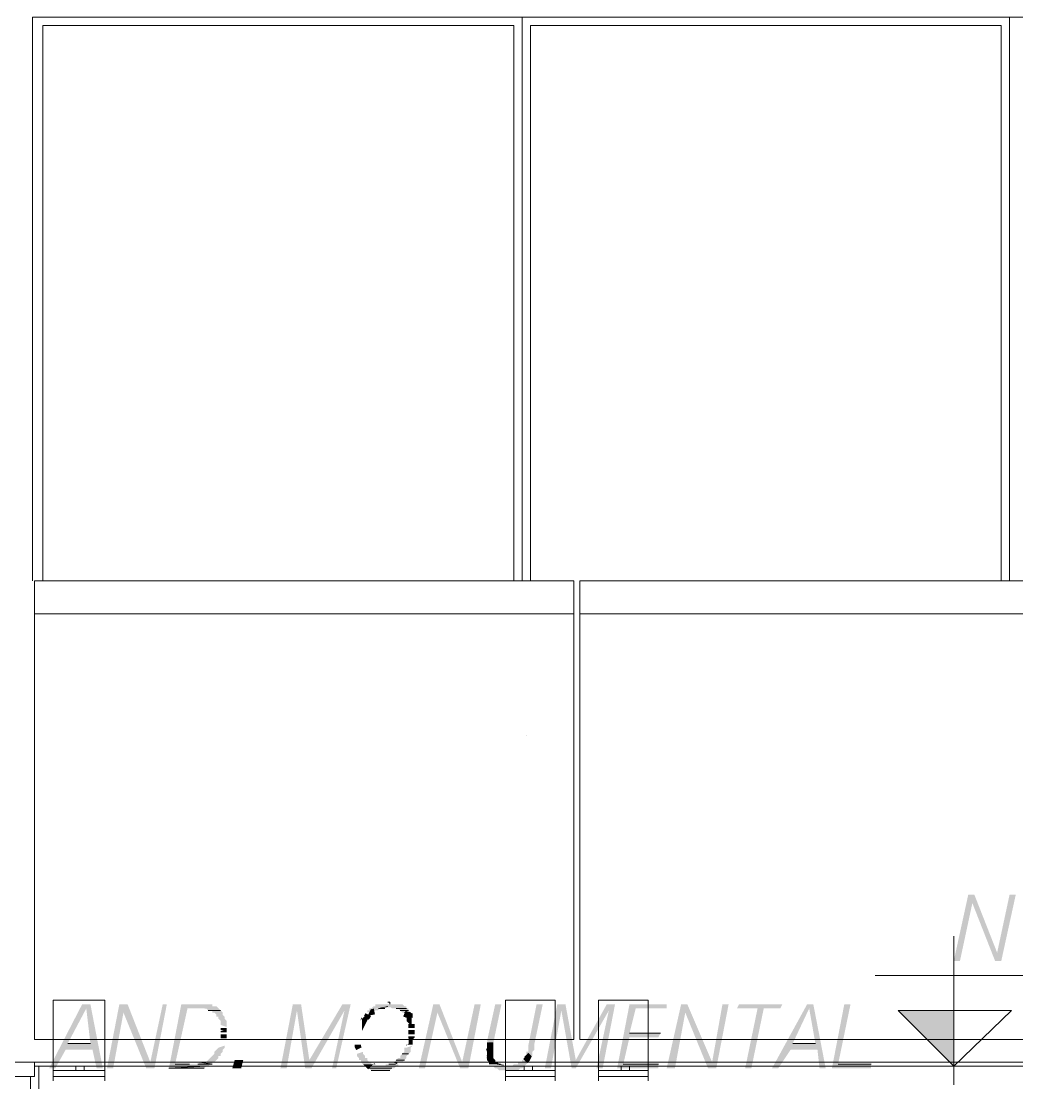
# Model space of a CAD drawing. Header units: millimetres. Extents: x 182 to 575, y -105 to 95.
# Drawn here: x 299.306 to 301.602, y 69.701 to 72.149 of the extents above; entities that cross this region are included whole.
import ezdxf

# ---------------------------------------------------------------- set-up
doc = ezdxf.new("R2010")
doc.units = ezdxf.units.MM
doc.header["$MEASUREMENT"] = 0
doc.layers.add('PDF_Geometry', color=7, linetype='Continuous')
doc.layers.add('PDF_Solid Fills', color=7, linetype='Continuous')

msp = doc.modelspace()

# ---------------------------------------------------------------- hatches: boundary and pattern name
at = {"layer": 'PDF_Solid Fills', "transparency": 33554559}
for points in [[(301.5849637726905, 70.13481574565384), (301.5563935081401, 70.00148138057446), (301.5040130584047, 70.13481574565384), (301.489726312373, 70.13481574565384), (301.4563927144894, 69.98243452872262), (301.4706794869762, 69.98243452872262), (301.4992497515265, 70.11576889380197), (301.5516301748069, 69.98243452872262), (301.5659169208386, 69.98243452872262), (301.5992505187222, 70.13481574565384)], [(299.6325847515265, 69.88243376152684), (299.6040112594629, 69.74910262396071), (299.5516308097275, 69.88243376152684), (299.5325839843306, 69.88243376152684), (299.5040137197803, 69.73481587792898), (299.5182972382988, 69.73481587792898), (299.5421073970291, 69.863386909675), (299.5944878467645, 69.73481587792898), (299.6135346721613, 69.73481587792898), (299.6421081642249, 69.88243376152684)], [(299.7659158890926, 69.86815024300833), (299.7611557832724, 69.8729103223734), (299.7563924763941, 69.87767365570673), (299.7468690372407, 69.87767365570673), (299.7468690372407, 69.88243376152684), (299.6754417621084, 69.88243376152684), (299.6468682700449, 69.73481587792898), (299.7278222118439, 69.73481587792898), (299.7323177722462, 69.7393114383313), (299.7373456245423, 69.73957595729405), (299.7416079242133, 69.74383825696518), (299.7468690372407, 69.74433929062738), (299.7468690372407, 69.74910262396071), (299.751632370574, 69.74910262396071), (299.7563924763941, 69.75386270332578), (299.7611557832724, 69.75862603665911), (299.7611557832724, 69.76338614247922), (299.7659158890926, 69.76338614247922), (299.7659158890926, 69.76814947581258), (299.7706792224259, 69.77290955517762), (299.7706792224259, 69.77767288851098), (299.7754393017909, 69.7824362218443), (299.7754393017909, 69.78719630120938), (299.7611557832724, 69.7824362218443), (299.7563924763941, 69.77767288851098), (299.751632370574, 69.77290955517762), (299.751632370574, 69.76814947581258), (299.7468690372407, 69.76338614247922), (299.7421089578755, 69.75862603665911), (299.7373456245423, 69.75386270332578), (299.7325822912089, 69.74910262396071), (299.7182987726904, 69.74910262396071), (299.7135354658121, 69.74433929062738), (299.6611550160767, 69.74433929062738), (299.689725280627, 69.8729103223734), (299.7278222118439, 69.8729103223734), (299.7332625675591, 69.87223051073931), (299.7373456245423, 69.86815024300833), (299.7468690372407, 69.86815024300833), (299.7468690372407, 69.863386909675), (299.751632370574, 69.863386909675), (299.7563924763941, 69.85862357634167), (299.7563924763941, 69.8538634969766), (299.7611557832724, 69.8538634969766), (299.7611557832724, 69.84910016364327), (299.7659158890926, 69.84434005782316), (299.7659158890926, 69.83481664512473), (299.7802026351244, 69.8300533117914), (299.7802026351244, 69.84434005782316), (299.7754393017909, 69.84910016364327), (299.7754393017909, 69.8538634969766), (299.7706792224259, 69.85862357634167), (299.7706792224259, 69.863386909675)], [(300.0659182171349, 69.88243376152684), (300.0468681377698, 69.88243376152684), (299.9706775293042, 69.75386270332578), (299.9516307039074, 69.88243376152684), (299.9325838520555, 69.88243376152684), (299.9040135875052, 69.73481587792898), (299.9182971060237, 69.73481587792898), (299.942107264754, 69.86815024300833), (299.9611541166058, 69.73481587792898), (299.9754408626376, 69.73481587792898), (300.0516314711032, 69.86815024300833), (300.0230612065528, 69.73481587792898), (300.0325846192513, 69.73481587792898)], [(300.3516305716322, 69.88243376152684), (300.3230603070821, 69.74910262396071), (300.2706798573466, 69.88243376152684), (300.2563931113149, 69.88243376152684), (300.2230595134312, 69.73481587792898), (300.2373462594629, 69.73481587792898), (300.2659165240132, 69.863386909675), (300.3182969737486, 69.73481587792898), (300.3373470531137, 69.73481587792898), (300.365917317664, 69.88243376152684)], [(300.3802040636957, 69.79671974036282), (300.3944875822142, 69.7919596345427), (300.4135376615794, 69.88243376152684), (300.3992509155477, 69.88243376152684)], [(300.5087750954418, 69.88243376152684), (300.4944883494101, 69.88243376152684), (300.4754414975581, 69.78719630120938), (300.4754414975581, 69.77290955517762), (300.4706781906798, 69.77290955517762), (300.4706781906798, 69.76814947581258), (300.4849649367115, 69.76338614247922), (300.4849649367115, 69.77290955517762), (300.4897250160767, 69.77767288851098), (300.4897250160767, 69.7919596345427)], [(300.6754398308915, 69.88243376152684), (300.6563929790398, 69.88243376152684), (300.5849657039074, 69.75386270332578), (300.5611555451773, 69.88243376152684), (300.5421086933254, 69.88243376152684), (300.5135352012619, 69.73481587792898), (300.5278219472937, 69.73481587792898), (300.5516321060237, 69.86815024300833), (300.5754422912089, 69.73481587792898), (300.5849657039074, 69.73481587792898), (300.661156312373, 69.86815024300833), (300.6325828203095, 69.73481587792898), (300.6468695663413, 69.73481587792898)], [(300.7754405980874, 69.73481587792898), (300.7754405980874, 69.74433929062738), (300.6944899102565, 69.74433929062738), (300.7087734287751, 69.80624315306122), (300.7754405980874, 69.80624315306122), (300.7802039314206, 69.81576656575967), (300.7087734287751, 69.81576656575967), (300.7230601748068, 69.8729103223734), (300.7944874499391, 69.8729103223734), (300.7944874499391, 69.88243376152684), (300.7087734287751, 69.88243376152684), (300.6802031642248, 69.73481587792898)], [(300.9230584816851, 69.88243376152684), (300.8992515504682, 69.74910262396071), (300.8421077938544, 69.88243376152684), (300.8278210478227, 69.88243376152684), (300.7944874499391, 69.73481587792898), (300.8135375293042, 69.73481587792898), (300.8373444605212, 69.863386909675), (300.8897281377698, 69.73481587792898), (300.9087749631666, 69.73481587792898), (300.9373452277168, 69.88243376152684)], [(301.0040124234841, 69.8729103223734), (300.9754421589338, 69.73481587792898), (300.9897256774524, 69.73481587792898), (301.0182991695159, 69.8729103223734), (301.0563928467645, 69.8729103223734), (301.0611561800979, 69.88243376152684), (300.961155412902, 69.88243376152684), (300.9563920795688, 69.8729103223734)], [(301.2659178203095, 69.73481587792898), (301.2659178203095, 69.74433929062738), (301.1897272118439, 69.74433929062738), (301.2182974763941, 69.88243376152684), (301.2040107303624, 69.88243376152684), (301.1754404658121, 69.73481587792898)], [(299.7659158890926, 69.82052989909297), (299.7802026351244, 69.82052989909297), (299.7802026351244, 69.8252932324263)], [(300.1706790901508, 69.75386270332578), (300.1659157568175, 69.74910262396071), (300.1849658361825, 69.74910262396071), (300.1897259420026, 69.75386270332578), (300.1944892488809, 69.75862603665911), (300.1944892488809, 69.76338614247922), (300.199249354701, 69.76814947581258), (300.2040126880344, 69.77290955517762), (300.2040126880344, 69.7824362218443), (300.2087727673994, 69.78719630120938), (300.1944892488809, 69.7824362218443), (300.1897259420026, 69.7824362218443), (300.1897259420026, 69.77290955517762), (300.1849658361825, 69.76814947581258), (300.1802025028493, 69.76338614247922), (300.1802025028493, 69.75862603665911), (300.1754424234841, 69.75862603665911)], [(300.113535333537, 69.74433929062738), (300.113535333537, 69.74910262396071), (300.1087752277169, 69.74910262396071), (300.1040118943836, 69.75386270332578), (300.1040118943836, 69.75862603665911), (300.0992518150184, 69.75862603665911), (300.0992518150184, 69.76338614247922), (300.0944884816852, 69.76814947581258), (300.0944884816852, 69.77290955517762), (300.0802017356534, 69.76814947581258), (300.0802017356534, 69.76338614247922), (300.0849650689868, 69.75862603665911), (300.0849650689868, 69.75386270332578), (300.0897251483518, 69.75386270332578), (300.0897251483518, 69.74910262396071), (300.0944884816852, 69.74433929062738)], [(300.3849641430609, 69.74910262396071), (300.3849641430609, 69.74433929062738), (300.408774328246, 69.74433929062738), (300.4040109949127, 69.74910262396071), (300.3992509155477, 69.74910262396071), (300.3992509155477, 69.75386270332578), (300.3944875822142, 69.75862603665911), (300.3944875822142, 69.77290955517762), (300.3802040636957, 69.77290955517762), (300.3802040636957, 69.75386270332578)], [(299.7992494869761, 69.75386270332578), (299.7944893811562, 69.73481587792898), (299.8135362330079, 69.73481587792898), (299.8182995663412, 69.75386270332578)], [(300.1468689049656, 69.73957595729405), (300.0992518150184, 69.73957595729405), (300.1040118943836, 69.73481587792898), (300.1087752277169, 69.73481587792898), (300.113535333537, 69.73005254459565), (300.156392344119, 69.73005254459565), (300.1611556774524, 69.73481587792898), (300.1659157568175, 69.73481587792898), (300.1706790901508, 69.73957595729405), (300.1754424234841, 69.73957595729405), (300.1754424234841, 69.74433929062738), (300.1468689049656, 69.74433929062738)], [(300.4373445927963, 69.73957595729405), (300.3944875822142, 69.73957595729405), (300.3992509155477, 69.73481587792898), (300.4040109949127, 69.73481587792898), (300.408774328246, 69.73005254459565), (300.4516313388281, 69.73005254459565), (300.4563946721613, 69.73481587792898), (300.4611547515264, 69.73481587792898), (300.4659180848598, 69.73957595729405), (300.4706781906798, 69.74433929062738), (300.4754414975581, 69.74910262396071), (300.4611547515264, 69.75386270332578), (300.4611547515264, 69.74910262396071), (300.4516313388281, 69.74910262396071), (300.4516313388281, 69.74433929062738), (300.4421079261297, 69.74433929062738)]]:
    msp.add_hatch(color=256, dxfattribs=at).paths.add_polyline_path(points)
h = msp.add_hatch(color=256, dxfattribs=at)
h.paths.add_polyline_path([(299.456393375865, 69.8729103223734), (299.4659167885635, 69.7919596345427), (299.413536365283, 69.7919596345427)])
h.paths.add_polyline_path([(299.4944870531137, 69.73481587792898), (299.4659167885635, 69.88243376152684), (299.4468699631667, 69.88243376152684), (299.3706793547011, 69.73481587792898), (299.3849661007328, 69.73481587792898), (299.4087730319497, 69.77767288851098), (299.4706801218967, 69.77767288851098), (299.4802035345951, 69.73481587792898)], flags=0)
h = msp.add_hatch(color=256, dxfattribs=at)
h.paths.add_polyline_path([(300.1585094005942, 69.87555659923154), (300.1611556774524, 69.8729103223734), (300.1754424234841, 69.8729103223734), (300.1849658361825, 69.863386909675), (300.1897259420026, 69.863386909675), (300.2087727673994, 69.85862357634167), (300.2040126880344, 69.863386909675), (300.199249354701, 69.86815024300833), (300.199249354701, 69.8729103223734), (300.1944892488809, 69.8729103223734), (300.1944892488809, 69.87767365570673), (300.1897259420026, 69.87767365570673), (300.1849658361825, 69.88243376152684), (300.1230587462354, 69.88243376152684), (300.1230587462354, 69.87767365570673), (300.1182986404153, 69.87767365570673), (300.113535333537, 69.8729103223734)])
h.paths.add_polyline_path([(300.1087752277169, 69.86815024300833), (300.1040118943836, 69.86815024300833), (300.1040118943836, 69.863386909675), (300.1230587462354, 69.86815024300833), (300.1278220795688, 69.86815024300833), (300.1325821589338, 69.8729103223734), (300.113535333537, 69.8729103223734), (300.1087752277169, 69.8729103223734)])
h = msp.add_hatch(color=256, dxfattribs=at)
h.paths.add_polyline_path([(301.1230600425317, 69.8729103223734), (301.1373467885635, 69.7919596345427), (301.0849631113148, 69.7919596345427)])
h.paths.add_polyline_path([(301.1611537197804, 69.73481587792898), (301.1325834552302, 69.88243376152684), (301.1182967091985, 69.88243376152684), (301.0373460213677, 69.73481587792898), (301.0516327673994, 69.73481587792898), (301.0802030319496, 69.77767288851098), (301.1421068943836, 69.77767288851098), (301.1468702012619, 69.73481587792898)], flags=0)

# ---------------------------------------------------------------- linework, layer by layer
at = {"layer": 'PDF_Geometry', "lineweight": 13}
for points in [[(299.3325824234842, 70.85862487263796), (299.3325824234842, 72.15862526946336), (300.4611547515264, 72.15862526946336), (300.4611547515264, 70.85862487263796), (300.4611547515264, 72.15862526946336), (301.5849637726905, 72.15862526946336), (301.5849637726905, 70.85862487263796), (301.5849637726905, 72.15862526946336), (302.7087727673994, 72.15862526946336), (302.7087727673994, 70.85862487263796), (302.7087727673994, 72.15862526946336), (303.0040117621085, 72.15862526946336), (302.7087727673994, 72.15862526946336), (302.7087727673994, 72.9586250049131), (303.0040117621085, 72.9586250049131), (302.7087727673994, 72.9586250049131), (302.7087727673994, 73.35862487263796), (303.0040117621085, 73.35862487263796)], [(299.3563926086694, 70.85862487263796), (299.3563926086694, 72.13957841761149), (300.4421079261297, 72.13957841761149), (300.4421079261297, 70.85862487263796)], [(301.5659169208386, 70.85862487263796), (301.5659169208386, 72.13957841761149), (300.4802016033783, 72.13957841761149), (300.4802016033783, 70.85862487263796)], [(300.4706781906798, 70.5014820154951), (300.4706781906798, 70.5014820154951)], [(301.4563927144894, 69.69671894671205), (301.4563927144894, 70.03957828533638)], [(301.275441259463, 69.94910093083902), (302.5325846192513, 69.94910093083902)], [(299.4992503864471, 69.70624561337868), (299.4992503864471, 69.89195717422524), (299.3802027673995, 69.89195717422524), (299.3802027673995, 69.70624561337868)], [(300.1516322382989, 69.8871970948602), (300.156392344119, 69.8871970948602), (300.1516322382989, 69.8871970948602)], [(300.154012291209, 69.8871970948602), (300.1563939578756, 69.8871970948602), (300.1563923308914, 69.8871970948602), (300.1563939578756, 69.8871970948602), (300.1563939578756, 69.88481542819349), (300.1563923308914, 69.88243376152684), (300.1563939578756, 69.88243376152684)], [(300.4230610742777, 69.70624561337868), (300.4230610742777, 69.89195717422524), (300.5373453599921, 69.89195717422524), (300.5373453599921, 69.70624561337868)], [(300.7516304393571, 69.70624561337868), (300.7516304393571, 69.89195717422524), (300.6373461536429, 69.89195717422524), (300.6373461536429, 69.70624561337868)], [(300.1444888652831, 69.8729103223734), (300.1302021192513, 69.8729103223734), (300.1516322382989, 69.87767365570673)], [(300.1706790901508, 69.8729103223734), (300.1944892488809, 69.8729103223734), (300.1706790901508, 69.8729103223734)], [(300.1802025028493, 69.86815024300833), (300.199249354701, 69.86815024300833), (300.1802025028493, 69.86815024300833)], [(300.1897259420026, 69.863386909675), (300.2040126880344, 69.863386909675), (300.1897259420026, 69.863386909675)], [(300.7802039314206, 69.81576656575967), (300.7087734287751, 69.81576656575967), (300.7802039314206, 69.81576656575967)], [(299.413536365283, 69.7919596345427), (299.4659167885635, 69.7919596345427), (299.413536365283, 69.7919596345427)], [(301.0849631113148, 69.7919596345427), (301.1373467885635, 69.7919596345427), (301.0849631113148, 69.7919596345427)], [(300.1849658361825, 69.76814947581258), (300.199249354701, 69.76814947581258), (300.1849658361825, 69.76814947581258)], [(300.199249354701, 69.76814947581258), (300.1849658361825, 69.76814947581258), (300.199249354701, 69.76814947581258)], [(300.3944875822142, 69.76338614247922), (300.3802040636957, 69.76338614247922), (300.3944875822142, 69.76338614247922)], [(300.3802040636957, 69.75862603665911), (300.3944875822142, 69.75862603665911), (300.3802040636957, 69.75862603665911)], [(299.6611550160767, 69.74433929062738), (299.6944886139603, 69.74433929062738), (299.6611550160767, 69.74433929062738)], [(299.7944893811562, 69.73481587792898), (299.7992494869761, 69.75386270332578), (299.7944893811562, 69.73481587792898)], [(300.0992518150184, 69.73957595729405), (300.1373454922672, 69.73957595729405), (300.0992518150184, 69.73957595729405)], [(300.1373454922672, 69.73957595729405), (300.0992518150184, 69.73957595729405), (300.1373454922672, 69.73957595729405)], [(300.1087752277169, 69.73481587792898), (300.1611556774524, 69.73481587792898), (300.1087752277169, 69.73481587792898)], [(300.154012291209, 69.74433929062738), (300.1682974234841, 69.74433929062738), (300.1730607568174, 69.74672095729403), (300.1635357171349, 69.74910262396071)], [(300.1897259420026, 69.75386270332578), (300.1706790901508, 69.75386270332578), (300.1897259420026, 69.75386270332578)], [(300.1706790901508, 69.75386270332578), (300.1897259420026, 69.75386270332578), (300.1706790901508, 69.75386270332578)], [(300.4040109949127, 69.74910262396071), (300.3849641430609, 69.74910262396071), (300.4040109949127, 69.74910262396071)], [(300.4182977409445, 69.7419576239607), (300.4040126086693, 69.74433929062738), (300.4111559949127, 69.74433929062738)], [(300.4754414975581, 69.74910262396071), (300.4563946721613, 69.74910262396071), (300.4754414975581, 69.74910262396071)], [(300.7754405980874, 69.74433929062738), (300.6944899102565, 69.74433929062738), (300.7754405980874, 69.74433929062738)], [(301.2659178203095, 69.74433929062738), (301.1897272118439, 69.74433929062738), (301.2659178203095, 69.74433929062738)], [(299.4992503864471, 69.73005254459565), (299.3802027673995, 69.73005254459565)], [(299.4992503864471, 69.71576902607714), (299.3802027673995, 69.71576902607714)], [(300.156392344119, 69.73005254459565), (300.113535333537, 69.73005254459565), (300.156392344119, 69.73005254459565)], [(300.4230610742777, 69.73005254459565), (300.5373453599921, 69.73005254459565)], [(300.4230610742777, 69.71576902607714), (300.5373453599921, 69.71576902607714)], [(300.7516304393571, 69.73005254459565), (300.6373461536429, 69.73005254459565)], [(300.7516304393571, 69.71576902607714), (300.6373461536429, 69.71576902607714)]]:
    msp.add_lwpolyline(points, dxfattribs=at)
at = {"layer": 'PDF_Geometry', "lineweight": 20}
for points in [[(299.3373457568174, 70.85862487263796), (299.3373457568174, 70.78243426417234), (300.5802023705741, 70.78243426417234), (300.5802023705741, 70.85862487263796)], [(300.5944891166058, 70.85862487263796), (300.5944891166058, 70.78243426417234), (301.8373457568174, 70.78243426417234), (301.8373457568174, 70.85862487263796)], [(299.3373457568174, 69.71576902607714), (298.7040107303624, 69.71576902607714), (298.7040107303624, 69.74910262396071), (299.3373457568174, 69.74910262396071)]]:
    msp.add_lwpolyline(points, close=True, dxfattribs=at)
for points in [[(300.5802023705741, 70.85862487263796), (300.5802023705741, 70.78243426417234)], [(299.327822344119, 69.71576902607714), (299.327822344119, 69.28719566628874), (299.3373457568174, 69.28719566628874), (299.3373457568174, 69.2776722271353), (299.3468691695159, 69.2776722271353), (299.3468691695159, 69.73957595729405), (299.3373457568174, 69.73957595729405)], [(299.3373457568174, 69.74910262396071), (303.8563919472937, 69.74910262396071)], [(299.3468691695159, 69.73957595729405), (303.8516318679285, 69.73957595729405), (303.9182990372408, 69.74433929062738)]]:
    msp.add_lwpolyline(points, dxfattribs=at)
at = {"layer": 'PDF_Geometry', "lineweight": 13}
for points in [[(299.3373457568174, 70.78243426417234), (300.5802023705741, 70.78243426417234), (300.5802023705741, 69.80148304724113), (299.3373457568174, 69.80148304724113)], [(300.5944891166058, 70.78243426417234), (301.8373457568174, 70.78243426417234), (301.8373457568174, 69.80148304724113), (300.5944891166058, 69.80148304724113)], [(299.7373456245423, 69.86815024300833), (299.7659158890926, 69.86815024300833), (299.7373456245423, 69.86815024300833)], [(301.5897271060238, 69.86815024300833), (301.4563927144894, 69.73957595729405), (301.3278216827434, 69.86815024300833)], [(299.4325831906799, 69.73957595729405), (299.4516300425317, 69.73957595729405), (299.4516300425317, 69.73005254459565), (299.4325831906799, 69.73005254459565)], [(299.7325822912089, 69.73957595729405), (299.6468682700449, 69.73481587792898), (299.7325822912089, 69.73957595729405)], [(299.6944886139603, 69.73481587792898), (299.6468682700449, 69.73481587792898), (299.6944886139603, 69.73481587792898)], [(299.7278222118439, 69.73481587792898), (299.6468682700449, 69.73481587792898), (299.7278222118439, 69.73481587792898)], [(299.7135354658121, 69.74433929062738), (299.7468690372407, 69.74433929062738), (299.7135354658121, 69.74433929062738)], [(299.7182987726904, 69.74910262396071), (299.7468690372407, 69.74433929062738), (299.7182987726904, 69.74910262396071)], [(300.4849649367115, 69.73957595729405), (300.4659180848598, 69.73957595729405), (300.4659180848598, 69.73005254459565), (300.4849649367115, 69.73005254459565)], [(300.6897265769232, 69.73957595729405), (300.7087734287751, 69.73957595729405), (300.7087734287751, 69.73005254459565), (300.6897265769232, 69.73005254459565)]]:
    msp.add_lwpolyline(points, close=True, dxfattribs=at)
for points in [[(300.1206786933254, 69.86576857634165, 0.01346815810470028, 0.01346815810470028, 0), (300.1087752277169, 69.863386909675, 0, 0, 0), (300.1063935742777, 69.85862357634167, 0.01428674603175074, 0.01428674603175074, 0), (300.104011907611, 69.8538634969766, 0.01428674603175074, 0.01428674603175074, 0), (300.1016318547011, 69.8514818303099, 0.009523412698418573, 0.009523412698418573, 0), (300.0968685213677, 69.8467201107332, 0.01428351851852009, 0.01428351851852009, 0), (300.0944884816852, 69.841958404384, 0.01428351851852009, 0.01428351851852009, 0), (300.0921084420027, 69.8371966980348, 0, 0, 0), (300.0921084420027, 69.83243497845805, 0, 0, 0), (300.089726775336, 69.8300533117914, 0, 0, 0), (300.0873451086693, 69.82767327210885, 0, 0, 0), (300.0873451086693, 69.82291156575965, 0, 0, 0), (300.0873451086693, 69.81814823242632, 0, 0, 0), (300.0849634420026, 69.8133865260771, 0, 0, 0), (300.0849634420026, 69.80862481972792, 0, 0, 0), (300.0825833890925, 69.80386310015118, 0, 0, 0), (300.0825833890925, 69.79910139380198, 0, 0, 0), (300.0825833890925, 69.79433968745278, 0, 0, 0), (300.0825833890925, 69.78957796787606, 0.01428351851852009, 0.01428351851852009, 0), (300.0825833890925, 69.78481626152683, 0.01428674603175074, 0.01428674603175074, 0), (300.0849634420026, 69.78005455517766, 0, 0, 0), (300.0873451086693, 69.77529122184433, 0, 0, 0), (300.0873451086693, 69.7705295154951, 0, 0, 0)], [(300.1897259420026, 69.86100524300832, 0.01428351851852009, 0.01428351851852009, 0), (300.2016310081401, 69.85624353665912, 0.01428351851852009, 0.01428351851852009, 0), (300.2016310081401, 69.8514818303099, 0.01346813862473602, 0.01346813862473602, 0), (300.2016310081401, 69.8467201107332, 0.01428674603175074, 0.01428674603175074, 0), (300.2063927277169, 69.841958404384, 0, 0, 0), (300.2063927277169, 69.8371966980348, 0.01428674603175074, 0.01428674603175074, 0), (300.2063927277169, 69.83243497845805, 0.01428674603175074, 0.01428674603175074, 0), (300.2063927277169, 69.82767327210885, 0, 0, 0), (300.2063927277169, 69.82291156575965, 0.01428674603175074, 0.01428674603175074, 0), (300.2063927277169, 69.81814823242632, 0.01428674603175074, 0.01428674603175074, 0), (300.2063927277169, 69.8133865260771, 0, 0, 0), (300.2063927277169, 69.80862481972792, 0.01428674603175074, 0.01428674603175074, 0), (300.2063927277169, 69.80386310015118, 0.01346813863736394, 0.01346813863736394, 0), (300.2063927277169, 69.79910139380198, 0, 0, 0), (300.2016310081401, 69.79433968745278, 0.01428351851852009, 0.01428351851852009, 0), (300.2016310081401, 69.78957796787606, 0, 0, 0), (300.2016310081401, 69.78481626152683, 0, 0, 0)], [(299.7730592621085, 69.83243497845805, 0, 0, 0), (299.7730592621085, 69.82767327210885, 0.01428674603174397, 0.01428674603174397, 0), (299.7730592621085, 69.82291156575965, 0, 0, 0)], [(299.7730592621085, 69.82052989909297, 0.01428674603174397, 0.01428674603174397, 0), (299.7730592621085, 69.81814823242632, 0, 0, 0), (299.7730592621085, 69.8133865260771, 0.01428674603174397, 0.01428674603174397, 0), (299.7730592621085, 69.80862481972792, 0.01428674603174397, 0.01428674603174397, 0), (299.7730592621085, 69.80386310015118, 0, 0, 0), (299.7730592621085, 69.79910139380198, 0, 0, 0), (299.7706792091983, 69.79433968745278, 0, 0, 0), (299.7682975425317, 69.78957796787606, 0, 0, 0), (299.7682975425317, 69.78481626152683, 0, 0, 0)], [(300.387345822955, 69.79433968745278, 0.01428351851852009, 0.01428351851852009, 0), (300.387345822955, 69.7919596345427, 0.01428351851852009, 0.01428351851852009, 0), (300.387345822955, 69.78719630120938, 0.01428351851852009, 0.01428351851852009, 0), (300.387345822955, 69.7824362218443, 0.01428351851852009, 0.01428351851852009, 0), (300.387345822955, 69.78005455517766, 0.01428351851852009, 0.01428351851852009, 0), (300.387345822955, 69.77529122184433, 0.01428351851852009, 0.01428351851852009, 0), (300.3802040636957, 69.77290955517762, 0, 0, 0)], [(300.1135369472937, 69.73957595729405, 0.02020222780378535, 0.02020222780378535, 0), (300.1087736139604, 69.74433929062738, 0, 0, 0), (300.1159169869762, 69.74433929062738, 0, 0, 0)]]:
    msp.add_lwpolyline(points, format="xyseb", dxfattribs=at)
at = {"layer": 'PDF_Geometry', "lineweight": 13, "const_width": 0.01346813939817013}
msp.add_lwpolyline([(300.4706781906798, 69.7657678091459), (300.4754415107857, 69.76100608956918), (300.473059844119, 69.75624436999246), (300.4682981245422, 69.75148266364326)], dxfattribs=at)
at = {"layer": 'PDF_Solid Fills', "transparency": 33554559}
msp.add_solid([(301.3278216827434, 69.86815024300833), (301.4563927144894, 69.86815024300833), (301.4563927144894, 69.73957595729405)], dxfattribs=at)

doc.saveas('drawing.dxf')
